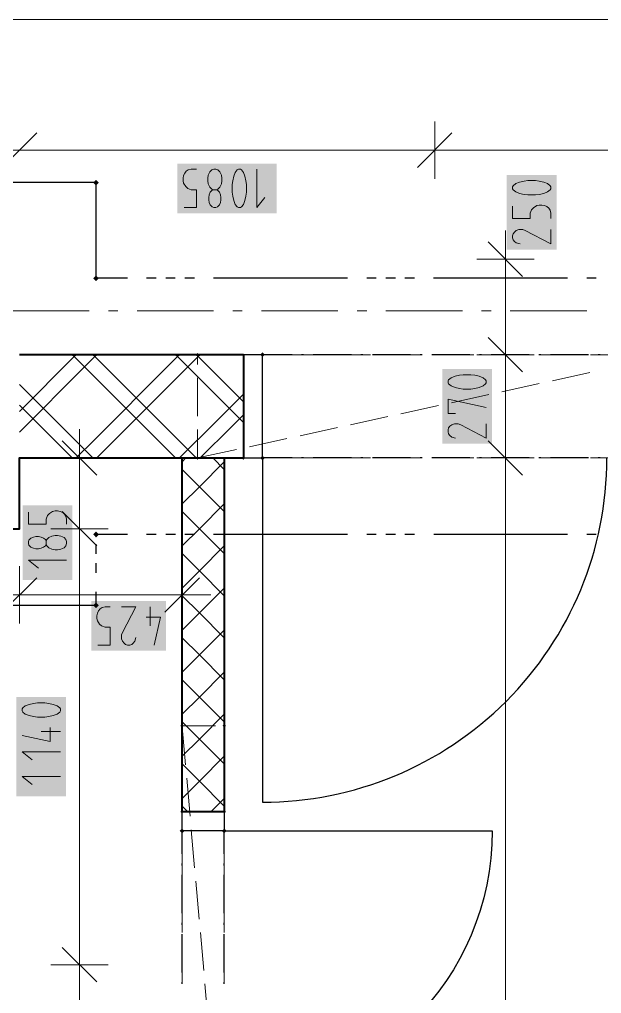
# Model space of a CAD drawing. Header units: millimetres. Extents: x 0 to 594, y 0 to 420.
# Drawn here: x 297.9 to 313.28, y 224.28 to 250.03 of the extents above; entities that cross this region are included whole.
import ezdxf

# ---------------------------------------------------------------- set-up
doc = ezdxf.new("R2010")
doc.units = ezdxf.units.MM
doc.header["$LTSCALE"] = 8
for name, color, linetype in [('PDF_Dvere', 7, 'Continuous'), ('PDF_Koty delkove', 7, 'Continuous'), ('PDF_Osy hlavni', 7, 'Continuous'), ('PDF_Pozarni useky', 7, 'Continuous'), ('PDF_Preklady', 7, 'Continuous'), ('PDF_Pricky zdene', 7, 'Continuous'), ('PDF_Steny akusticke', 7, 'Continuous')]:
    doc.layers.add(name, color=color, linetype=linetype)

msp = doc.modelspace()

# ---------------------------------------------------------------- linework, layer by layer
at = {"layer": 'PDF_Dvere', "lineweight": 25}
for points in [[(304.322, 241.166), (303.817, 241.166), (303.817, 238.437), (304.322, 238.437)], [(302.199, 228.58), (302.199, 229.085), (303.311, 229.085), (303.311, 228.58)]]:
    msp.add_lwpolyline(points, close=True, dxfattribs=at)
for points in [[(305.102, 241.166), (304.322, 241.166)], [(305.406, 241.166), (305.355, 241.166)], [(306.669, 241.166), (305.658, 241.166)], [(306.973, 241.166), (306.922, 241.166)], [(308.236, 241.166), (307.225, 241.166)], [(308.54, 241.166), (308.489, 241.166)], [(309.803, 241.166), (308.792, 241.166)], [(310.107, 241.166), (310.056, 241.166)], [(311.37, 241.166), (310.359, 241.166)], [(311.674, 241.166), (311.623, 241.166)], [(312.937, 241.166), (311.926, 241.166)], [(313.241, 241.166), (313.19, 241.166)], [(305.406, 238.437), (305.355, 238.437)], [(306.669, 238.437), (305.658, 238.437)], [(306.973, 238.437), (306.922, 238.437)], [(308.236, 238.437), (307.225, 238.437)], [(308.54, 238.437), (308.489, 238.437)], [(309.803, 238.437), (308.792, 238.437)], [(310.107, 238.437), (310.056, 238.437)], [(311.37, 238.437), (310.359, 238.437)], [(311.674, 238.437), (311.623, 238.437)], [(312.937, 238.437), (311.926, 238.437)], [(313.241, 238.437), (313.19, 238.437)], [(302.199, 227.971), (302.199, 228.58)], [(302.199, 227.667), (302.199, 227.718)], [(303.311, 227.667), (303.311, 227.718)], [(302.199, 226.404), (302.199, 227.415)], [(303.311, 226.404), (303.311, 227.415)], [(302.199, 226.1), (302.199, 226.151)], [(303.311, 226.1), (303.311, 226.151)], [(302.199, 224.837), (302.199, 225.848)], [(303.311, 224.837), (303.311, 225.848)], [(302.199, 224.533), (302.199, 224.584)], [(303.311, 224.533), (303.311, 224.584)]]:
    msp.add_lwpolyline(points, dxfattribs=at)
for points in [[(305.102, 238.437), (304.322, 238.437), (304.322, 229.338, 0.414214), (313.421, 238.437)], [(303.311, 227.971), (303.311, 228.58), (310.388, 228.58, -0.414213), (303.311, 221.503)]]:
    msp.add_lwpolyline(points, format="xyb", dxfattribs=at)
at = {"layer": 'PDF_Dvere', "lineweight": 25, "transparency": 33554559}
for points in [[(304.385, 241.166), (304.322, 241.103), (304.322, 241.229), (304.259, 241.166)], [(304.385, 238.437), (304.322, 238.373), (304.322, 238.5), (304.259, 238.437)], [(302.199, 228.516), (302.136, 228.58), (302.262, 228.58), (302.199, 228.643)], [(303.311, 228.516), (303.248, 228.58), (303.374, 228.58), (303.311, 228.643)]]:
    msp.add_solid(points, dxfattribs=at)
at = {"layer": 'PDF_Koty delkove', "lineweight": 18}
for points in [[(511.924, 250.029), (492.486, 250.029), (472.901, 250.029), (471.435, 250.029), (163.798, 250.029)], [(308.871, 247.333), (308.871, 246.575), (308.871, 245.817)], [(298.357, 247.03), (297.447, 246.12)], [(309.326, 247.03), (308.416, 246.12)], [(419.32, 246.575), (408.047, 246.575), (400.263, 246.575), (392.883, 246.575), (316.251, 246.575), (308.871, 246.575), (297.902, 246.575), (295.324, 246.575), (286.428, 246.575), (283.85, 246.575), (272.881, 246.575), (265.501, 246.575), (188.87, 246.575)], [(302.252, 245.058), (302.576, 245.058), (302.576, 245.53), (302.441, 245.53), (302.347, 245.564), (302.293, 245.615), (302.239, 245.698), (302.226, 245.765), (302.226, 245.833), (302.239, 245.901), (302.266, 245.967), (302.307, 246.018), (302.36, 246.052), (302.441, 246.069), (302.576, 246.069)], [(303.535, 245.362), (303.562, 245.243), (303.603, 245.142), (303.656, 245.075), (303.684, 245.058), (303.737, 245.058), (303.765, 245.075), (303.818, 245.142), (303.859, 245.243), (303.886, 245.362), (303.9, 245.462), (303.9, 245.664), (303.886, 245.765), (303.859, 245.883), (303.818, 245.985), (303.765, 246.052), (303.737, 246.069), (303.684, 246.069), (303.656, 246.052), (303.603, 245.985), (303.562, 245.883), (303.535, 245.765), (303.522, 245.664)], [(304.17, 246.069), (304.17, 245.058), (304.385, 245.327)], [(303.522, 245.664), (303.522, 245.462), (303.535, 245.362)], [(303.13, 245.075), (303.089, 245.058), (303.036, 245.058), (302.995, 245.075), (302.941, 245.125), (302.914, 245.193), (302.9, 245.26), (302.9, 245.327), (302.914, 245.395), (302.941, 245.462), (302.981, 245.512), (303.008, 245.53)], [(303.117, 245.53), (303.143, 245.512), (303.184, 245.462), (303.211, 245.395), (303.224, 245.327), (303.224, 245.26), (303.211, 245.193), (303.184, 245.125), (303.13, 245.075)], [(310.926, 245.095), (310.926, 244.771), (311.397, 244.771), (311.397, 244.906), (311.432, 245), (311.482, 245.054), (311.566, 245.108), (311.633, 245.122), (311.701, 245.122), (311.768, 245.108), (311.835, 245.081), (311.886, 245.041), (311.92, 244.987), (311.937, 244.906), (311.937, 244.771)], [(310.74, 243.694), (310.74, 244.452)], [(311.937, 244.474), (311.937, 244.095), (311.263, 244.447), (311.195, 244.474), (311.094, 244.474), (311.027, 244.447), (310.977, 244.406), (310.942, 244.366), (310.926, 244.312), (310.926, 244.258), (310.942, 244.204)], [(311.194, 243.239), (310.285, 244.149)], [(310.942, 244.204), (310.977, 244.163), (311.027, 244.123), (311.127, 244.095)], [(311.498, 243.694), (310.74, 243.694), (309.981, 243.694)], [(310.74, 158.52), (310.74, 197.784), (310.74, 206.995), (310.74, 208.461), (310.74, 238.437), (310.74, 241.166), (310.74, 243.694)], [(311.194, 240.711), (310.285, 241.621)], [(311.498, 241.166), (310.74, 241.166), (309.981, 241.166)], [(309.424, 239.612), (309.223, 239.612), (309.223, 239.991), (310.234, 239.775)], [(310.234, 239.343), (310.234, 238.964), (309.56, 239.316), (309.492, 239.343), (309.391, 239.343), (309.324, 239.316), (309.274, 239.275), (309.239, 239.235), (309.223, 239.181), (309.223, 239.127), (309.239, 239.073), (309.274, 239.032), (309.324, 238.992), (309.424, 238.964)], [(299.487, 238.437), (299.487, 239.195)], [(299.942, 237.982), (299.032, 238.891)], [(311.194, 237.982), (310.285, 238.891)], [(300.246, 238.437), (299.487, 238.437), (298.729, 238.437)], [(299.487, 215.033), (299.487, 225.041), (299.487, 236.566), (299.487, 238.437)], [(311.498, 238.437), (310.74, 238.437), (309.981, 238.437)], [(298.136, 237.009), (298.136, 236.685), (298.607, 236.685), (298.607, 236.821), (298.641, 236.915), (298.692, 236.969), (298.775, 237.022), (298.842, 237.036), (298.91, 237.036), (298.978, 237.022), (299.044, 236.996), (299.095, 236.955), (299.129, 236.902), (299.147, 236.821), (299.147, 236.685)], [(299.942, 236.111), (299.032, 237.021)], [(300.246, 236.566), (299.487, 236.566), (298.729, 236.566)], [(298.607, 236.145), (298.589, 236.118), (298.539, 236.078), (298.472, 236.051), (298.404, 236.037), (298.337, 236.037), (298.27, 236.051), (298.202, 236.078), (298.152, 236.132), (298.136, 236.173), (298.136, 236.226), (298.152, 236.267), (298.202, 236.321), (298.27, 236.348), (298.337, 236.361), (298.404, 236.361), (298.472, 236.348), (298.539, 236.321)], [(298.539, 236.321), (298.589, 236.28), (298.607, 236.254)], [(299.147, 235.74), (298.136, 235.74), (298.404, 235.525)], [(297.902, 235.576), (297.902, 234.817), (297.902, 234.059)], [(302.199, 235.576), (302.199, 234.817), (302.199, 234.059)], [(298.357, 235.272), (297.447, 234.362)], [(302.654, 235.272), (301.744, 234.362)], [(302.199, 234.817), (301.633, 234.817), (297.902, 234.817), (291.938, 234.817)], [(302.199, 234.817), (302.957, 234.817)], [(299.976, 233.492), (300.3, 233.492), (300.3, 233.963), (300.165, 233.963), (300.071, 233.997), (300.016, 234.048), (299.963, 234.132), (299.949, 234.198), (299.949, 234.266), (299.963, 234.334), (299.99, 234.4), (300.03, 234.451), (300.084, 234.485), (300.165, 234.503), (300.3, 234.503)], [(300.597, 234.503), (300.976, 234.503), (300.624, 233.828), (300.597, 233.761), (300.597, 233.659), (300.624, 233.593), (300.664, 233.542), (300.705, 233.508), (300.759, 233.492), (300.813, 233.492), (300.867, 233.508), (300.907, 233.542), (300.948, 233.593), (300.976, 233.693)], [(301.353, 234.503), (301.353, 233.997)], [(301.245, 234.233), (301.624, 234.233), (301.461, 233.492)], [(298.576, 231.965), (298.374, 231.965), (298.274, 231.951), (298.156, 231.925), (298.055, 231.884), (297.987, 231.831), (297.971, 231.803), (297.971, 231.75), (297.987, 231.722), (298.055, 231.669), (298.156, 231.628), (298.274, 231.601), (298.374, 231.587), (298.576, 231.587), (298.678, 231.601), (298.796, 231.628), (298.897, 231.669), (298.965, 231.722), (298.982, 231.75), (298.982, 231.803), (298.965, 231.831), (298.897, 231.884), (298.796, 231.925), (298.678, 231.951), (298.576, 231.965)], [(298.712, 231.317), (298.712, 230.939), (297.971, 231.102)], [(298.982, 231.209), (298.476, 231.209)], [(298.982, 230.669), (297.971, 230.669), (298.24, 230.454)], [(298.982, 230.021), (297.971, 230.021), (298.24, 229.805)], [(299.942, 224.586), (299.032, 225.496)], [(300.246, 225.041), (299.487, 225.041), (298.729, 225.041)]]:
    msp.add_lwpolyline(points, dxfattribs=at)
for points in [[(302.874, 245.833), (302.874, 245.765), (302.887, 245.681), (302.927, 245.597), (302.981, 245.547), (303.008, 245.53), (303.117, 245.53), (303.143, 245.547), (303.198, 245.597), (303.238, 245.681), (303.252, 245.765), (303.252, 245.833), (303.238, 245.917), (303.198, 246.002), (303.143, 246.052), (303.089, 246.069), (303.036, 246.069), (302.981, 246.052), (302.927, 246.002), (302.887, 245.917)], [(311.532, 245.77), (311.33, 245.77), (311.23, 245.756), (311.111, 245.729), (311.01, 245.689), (310.942, 245.635), (310.926, 245.608), (310.926, 245.554), (310.942, 245.527), (311.01, 245.473), (311.111, 245.433), (311.23, 245.405), (311.33, 245.391), (311.532, 245.391), (311.633, 245.405), (311.751, 245.433), (311.852, 245.473), (311.92, 245.527), (311.937, 245.554), (311.937, 245.608), (311.92, 245.635), (311.852, 245.689), (311.751, 245.729), (311.633, 245.756)], [(309.829, 240.639), (309.626, 240.639), (309.526, 240.625), (309.408, 240.598), (309.307, 240.558), (309.239, 240.504), (309.223, 240.477), (309.223, 240.423), (309.239, 240.396), (309.307, 240.342), (309.408, 240.302), (309.526, 240.274), (309.626, 240.26), (309.829, 240.26), (309.93, 240.274), (310.048, 240.302), (310.149, 240.342), (310.217, 240.396), (310.234, 240.423), (310.234, 240.477), (310.217, 240.504), (310.149, 240.558), (310.048, 240.598), (309.93, 240.625)], [(298.91, 236.388), (298.842, 236.388), (298.758, 236.374), (298.674, 236.335), (298.624, 236.28), (298.607, 236.254), (298.607, 236.145), (298.624, 236.118), (298.674, 236.064), (298.758, 236.024), (298.842, 236.01), (298.91, 236.01), (298.994, 236.024), (299.079, 236.064), (299.129, 236.118), (299.147, 236.173), (299.147, 236.226), (299.129, 236.28), (299.079, 236.335), (298.994, 236.374)]]:
    msp.add_lwpolyline(points, close=True, dxfattribs=at)
at = {"layer": 'PDF_Koty delkove', "color": 7, "lineweight": 18, "true_color": 0xffffff, "transparency": 33554559}
for points in [[(304.7, 246.221), (302.074, 246.221), (304.7, 244.907), (302.074, 244.907)], [(312.089, 243.944), (312.089, 245.921), (310.775, 243.944), (310.775, 245.921)], [(310.386, 238.813), (310.386, 240.79), (309.071, 238.813), (309.071, 240.79)], [(299.298, 235.21), (299.298, 237.188), (297.984, 235.21), (297.984, 237.188)], [(301.775, 234.654), (299.798, 234.654), (301.775, 233.34), (299.798, 233.34)], [(299.134, 229.491), (299.134, 232.117), (297.819, 229.491), (297.819, 232.117)]]:
    msp.add_solid(points, dxfattribs=at)
at = {"layer": 'PDF_Osy hlavni', "lineweight": 18}
for points in [[(299.744, 242.329), (297.722, 242.329)], [(300.503, 242.329), (300.25, 242.329)], [(303.03, 242.329), (301.008, 242.329)], [(303.788, 242.329), (303.535, 242.329)], [(306.316, 242.329), (304.294, 242.329)], [(307.074, 242.329), (306.821, 242.329)], [(309.601, 242.329), (307.579, 242.329)], [(310.359, 242.329), (310.107, 242.329)], [(312.887, 242.329), (310.865, 242.329)]]:
    msp.add_lwpolyline(points, dxfattribs=at)
at = {"layer": 'PDF_Pozarni useky', "lineweight": 30}
for points in [[(299.924, 245.716), (297.217, 245.716)], [(299.924, 243.188), (299.924, 245.716)], [(300.755, 243.188), (299.924, 243.188)], [(301.513, 243.188), (301.261, 243.188)], [(302.019, 243.188), (301.766, 243.188)], [(302.524, 243.188), (302.272, 243.188)], [(306.568, 243.188), (303.03, 243.188)], [(307.327, 243.188), (307.074, 243.188)], [(307.832, 243.188), (307.579, 243.188)], [(308.338, 243.188), (308.085, 243.188)], [(312.381, 243.188), (308.843, 243.188)], [(313.14, 243.188), (312.887, 243.188)], [(300.756, 236.415), (299.924, 236.415), (299.924, 236.412)], [(301.514, 236.415), (301.261, 236.415)], [(302.02, 236.415), (301.767, 236.415)], [(302.525, 236.415), (302.272, 236.415)], [(306.569, 236.415), (303.031, 236.415)], [(307.327, 236.415), (307.075, 236.415)], [(307.833, 236.415), (307.58, 236.415)], [(308.338, 236.415), (308.086, 236.415)], [(312.382, 236.415), (308.844, 236.415)], [(313.14, 236.415), (312.888, 236.415)], [(299.924, 235.907), (299.924, 236.16)], [(299.924, 235.401), (299.924, 235.654)], [(297.217, 234.544), (299.924, 234.544), (299.924, 234.896)]]:
    msp.add_lwpolyline(points, dxfattribs=at)
at = {"layer": 'PDF_Pozarni useky', "lineweight": 30, "transparency": 33554559}
for points in [[(300, 245.716), (299.924, 245.64), (299.924, 245.791), (299.848, 245.716)], [(299.924, 245.64), (299.848, 245.716), (300, 245.716), (299.924, 245.791)], [(299.924, 243.112), (299.849, 243.188), (300, 243.188), (299.924, 243.264)], [(300, 243.188), (299.924, 243.112), (299.924, 243.264), (299.849, 243.188)], [(300, 236.415), (299.924, 236.339), (299.924, 236.491), (299.849, 236.415)], [(299.924, 236.339), (299.849, 236.415), (300, 236.415), (299.924, 236.491)], [(299.924, 234.469), (299.849, 234.544), (300, 234.544), (299.924, 234.62)], [(300, 234.544), (299.924, 234.469), (299.924, 234.62), (299.849, 234.544)]]:
    msp.add_solid(points, dxfattribs=at)
at = {"layer": 'PDF_Preklady', "lineweight": 18}
for points in [[(303.08, 241.166), (302.603, 241.166)], [(302.603, 240.911), (302.603, 241.166)], [(304.445, 241.166), (303.434, 241.166)], [(305.81, 241.166), (304.799, 241.166)], [(307.175, 241.166), (306.164, 241.166)], [(308.54, 241.166), (307.529, 241.166)], [(309.904, 241.166), (308.894, 241.166)], [(311.269, 241.166), (310.258, 241.166)], [(312.634, 241.166), (311.623, 241.166)], [(313.999, 241.166), (312.988, 241.166)], [(302.603, 239.546), (302.603, 240.557)], [(311.981, 240.478), (312.968, 240.694)], [(310.647, 240.188), (311.635, 240.403)], [(309.314, 239.898), (310.301, 240.113)], [(307.98, 239.607), (308.968, 239.822)], [(306.646, 239.317), (307.634, 239.532)], [(305.313, 239.027), (306.301, 239.242)], [(303.08, 238.437), (302.603, 238.437), (302.603, 239.192)], [(303.979, 238.736), (304.967, 238.951)], [(302.646, 238.446), (303.634, 238.661)], [(304.445, 238.437), (303.817, 238.437), (303.434, 238.437)], [(305.81, 238.437), (304.799, 238.437)], [(307.175, 238.437), (306.164, 238.437)], [(308.54, 238.437), (307.529, 238.437)], [(309.904, 238.437), (308.894, 238.437)], [(311.269, 238.437), (310.258, 238.437)], [(312.634, 238.437), (311.623, 238.437)], [(313.926, 238.437), (312.988, 238.437)], [(303.08, 231.36), (302.199, 231.36)], [(302.199, 231.357), (302.199, 231.36)], [(302.29, 230.324), (302.202, 231.332)], [(303.311, 231.357), (303.311, 231.36)], [(302.199, 229.993), (302.199, 231.004)], [(303.311, 229.993), (303.311, 231.004)], [(302.41, 228.965), (302.321, 229.972)], [(302.199, 228.628), (302.199, 229.085), (302.199, 229.639)], [(303.311, 228.628), (303.311, 229.085), (303.311, 229.639)], [(302.529, 227.605), (302.441, 228.612)], [(302.199, 227.263), (302.199, 228.274)], [(303.311, 227.263), (303.311, 228.274)], [(302.649, 226.246), (302.56, 227.253)], [(302.199, 225.898), (302.199, 226.909)], [(303.311, 225.898), (303.311, 226.909)], [(302.769, 224.886), (302.68, 225.893)], [(302.199, 224.533), (302.199, 225.544)], [(303.311, 224.533), (303.311, 225.544)], [(302.888, 223.527), (302.8, 224.534)]]:
    msp.add_lwpolyline(points, dxfattribs=at)
at = {"layer": 'PDF_Preklady', "lineweight": 18, "transparency": 33554559}
for points in [[(302.649, 241.166), (302.603, 241.121), (302.603, 241.212), (302.558, 241.166)], [(302.603, 241.121), (302.558, 241.166), (302.649, 241.166), (302.603, 241.212)], [(302.603, 238.391), (302.558, 238.437), (302.649, 238.437), (302.603, 238.482)], [(302.649, 238.437), (302.603, 238.391), (302.603, 238.482), (302.558, 238.437)], [(302.559, 238.427), (302.594, 238.481), (302.613, 238.392), (302.648, 238.446)], [(303.862, 238.437), (303.817, 238.391), (303.817, 238.482), (303.771, 238.437)], [(303.862, 238.437), (303.817, 238.391), (303.817, 238.482), (303.771, 238.437)], [(302.203, 231.314), (302.154, 231.356), (302.244, 231.364), (302.195, 231.405)], [(302.244, 231.36), (302.199, 231.314), (302.199, 231.405), (302.154, 231.36)], [(302.199, 231.314), (302.154, 231.36), (302.244, 231.36), (302.199, 231.405)], [(303.311, 231.314), (303.266, 231.36), (303.357, 231.36), (303.311, 231.405)], [(303.357, 231.36), (303.311, 231.314), (303.311, 231.405), (303.266, 231.36)], [(302.199, 229.04), (302.154, 229.085), (302.244, 229.085), (302.199, 229.131)], [(302.199, 229.04), (302.154, 229.085), (302.244, 229.085), (302.199, 229.131)], [(303.311, 229.04), (303.266, 229.085), (303.357, 229.085), (303.311, 229.131)], [(303.311, 229.04), (303.266, 229.085), (303.357, 229.085), (303.311, 229.131)]]:
    msp.add_solid(points, dxfattribs=at)
at = {"layer": 'PDF_Pricky zdene', "lineweight": 9}
for points in [[(302.3, 238.437), (302.199, 238.335)], [(303.311, 238.133), (303.008, 238.437)], [(303.311, 238.335), (302.654, 237.678)], [(303.311, 237.021), (302.654, 237.678), (302.199, 238.133)], [(302.654, 237.678), (302.199, 237.223)], [(303.311, 237.223), (302.654, 236.566), (302.199, 236.111)], [(303.311, 235.909), (302.654, 236.566), (302.199, 237.021)], [(303.311, 236.111), (302.654, 235.454)], [(303.311, 234.797), (302.654, 235.454), (302.199, 235.909)], [(302.654, 235.454), (302.199, 234.999)], [(303.311, 234.999), (302.654, 234.342)], [(303.311, 233.685), (302.654, 234.342), (302.199, 234.797)], [(302.654, 234.342), (302.199, 233.887)], [(303.311, 233.887), (302.654, 233.23), (302.199, 232.775)], [(303.311, 232.573), (302.654, 233.23), (302.199, 233.685)], [(303.311, 232.775), (302.654, 232.118)], [(303.311, 231.461), (302.654, 232.118), (302.199, 232.573)], [(302.654, 232.118), (302.199, 231.663)], [(303.311, 231.663), (302.654, 231.006)], [(303.311, 230.349), (302.654, 231.006), (302.199, 231.461)], [(302.654, 231.006), (302.199, 230.551)], [(303.311, 230.551), (302.654, 229.894), (302.199, 229.439)], [(303.311, 229.237), (302.654, 229.894), (302.199, 230.349)], [(303.311, 229.439), (302.957, 229.085)], [(302.351, 229.085), (302.199, 229.237)]]:
    msp.add_lwpolyline(points, dxfattribs=at)
at = {"layer": 'PDF_Pricky zdene', "lineweight": 40}
msp.add_lwpolyline([(302.199, 229.085), (302.199, 231.36), (302.199, 238.437), (303.311, 238.437), (303.311, 231.36), (303.311, 229.085), (302.199, 229.085)], dxfattribs=at)
at = {"layer": 'PDF_Steny akusticke', "lineweight": 9}
for points in [[(297.902, 239.67), (299.348, 241.116), (299.399, 241.166)], [(302.027, 238.437), (301.493, 238.971), (299.621, 240.843), (299.348, 241.116), (299.298, 241.166)], [(299.399, 238.437), (299.621, 238.659), (299.66, 238.698), (302.078, 241.116), (302.128, 241.166)], [(299.621, 240.843), (299.894, 241.116)], [(302.573, 238.437), (302.351, 238.659), (301.968, 239.041), (299.894, 241.116), (299.843, 241.166)], [(299.894, 241.116), (299.945, 241.166)], [(303.817, 239.377), (302.351, 240.843), (302.078, 241.116), (302.027, 241.166)], [(302.351, 240.843), (302.624, 241.116)], [(303.817, 239.923), (302.624, 241.116), (302.573, 241.166)], [(302.624, 241.116), (302.674, 241.166)], [(297.902, 239.124), (299.621, 240.843)], [(299.945, 238.437), (300.301, 238.793), (302.351, 240.843)], [(299.843, 238.437), (299.621, 238.659), (299.592, 238.688), (297.902, 240.378)], [(302.128, 238.437), (302.351, 238.659), (302.867, 239.175), (303.817, 240.125)], [(299.298, 238.437), (299.117, 238.617), (297.902, 239.832)], [(302.674, 238.437), (303.508, 239.27), (303.817, 239.579)]]:
    msp.add_lwpolyline(points, dxfattribs=at)
at = {"layer": 'PDF_Steny akusticke', "lineweight": 40}
for points in [[(303.817, 241.166), (302.603, 241.166), (297.902, 241.166)], [(303.817, 241.166), (303.817, 238.437)], [(295.324, 239.144), (291.887, 239.144), (291.887, 236.566), (291.938, 236.566), (297.902, 236.566), (297.902, 238.437), (303.817, 238.437)]]:
    msp.add_lwpolyline(points, dxfattribs=at)

doc.saveas('drawing.dxf')
